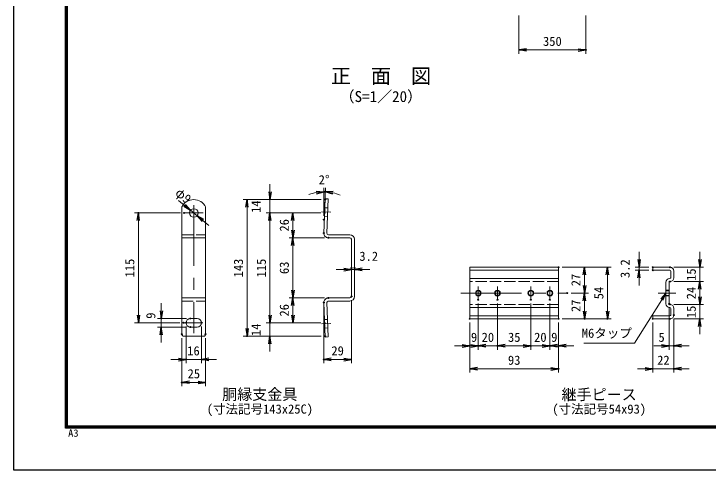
# Model space of a CAD drawing. Units: millimetres, scale not verified, with parts at other scales. Extents: x -4200 to 4200, y -2970 to 2970.
# Drawn here: x -4200 to -564, y -2970 to -581 of the extents above; entities that cross this region are included whole.
import ezdxf
from ezdxf.enums import TextEntityAlignment as Align

# ---------------------------------------------------------------- set-up
doc = ezdxf.new("R2010")
doc.units = ezdxf.units.MM
doc.header["$LTSCALE"] = 10
doc.header["$PDMODE"] = 32
doc.header["$PDSIZE"] = 5
for name, pattern in [('DASHED', [7.5, 6, -1.5]), ('USER1', [50.8, 31.75, -6.35, 6.35, -6.35]), ('USER2', [0.375, 0.25, -0.125])]:
    doc.linetypes.add(name, pattern=pattern)
for name, color, linetype, lineweight in [('0-0_D-TTL', 2, 'Continuous', 25), ('0-1_D-TTL-TXT', 7, 'Continuous', 25), ('0-2_D-BMK', 2, 'USER1', 13), ('0-3_D-STR3', 3, 'Continuous', 13), ('0-4_D-STR-DIM', 7, 'Continuous', 13), ('0-5_0', 7, 'Continuous', 25), ('0-B_D-STR-TXT', 7, 'Continuous', 13)]:
    doc.layers.add(name, color=color, linetype=linetype, lineweight=lineweight)
doc.layers.add('0-6_Defpoints', color=8, linetype='Continuous')
doc.styles.add('ＭＳ ゴシック', font='')
doc.styles.get('ＭＳ ゴシック').set_extended_font_data('MS Gothic')

# ---------------------------------------------------------------- blocks, each defined once
blk = doc.blocks.new('_Open')
at = {"layer": '0-5_0'}
blk.add_line((-10, 1.667), (0, 0), dxfattribs=at)
blk.add_lwpolyline([(-10, -1.667), (0, 0), (-10, 0)], dxfattribs=at)

msp = doc.modelspace()

# ---------------------------------------------------------------- linework, layer by layer
at = {"layer": '0-0_D-TTL'}
for points in [[(-4199.92, 2970.26), (4200.08, 2970.26), (4200.08, -2969.74), (-4199.92, -2969.74)], [(-3929.92, 2750.26), (3930.08, 2750.26), (3930.08, -2749.74), (-3929.92, -2749.74)], [(-3927.42, 2747.76), (3927.58, 2747.76), (3927.58, -2747.24), (-3927.42, -2747.24)], [(-3924.92, 2745.26), (3925.08, 2745.26), (3925.08, -2744.74), (-3924.92, -2744.74)], [(-3922.42, 2742.76), (3922.58, 2742.76), (3922.58, -2742.24), (-3922.42, -2742.24)], [(-3919.92, 2740.26), (3920.08, 2740.26), (3920.08, -2739.74), (-3919.92, -2739.74)]]:
    msp.add_lwpolyline(points, close=True, dxfattribs=at)
at = {"layer": '0-2_D-BMK'}
for p, q in [((-3258.07, -1581.9), (-3258.07, -2253.49)), ((-3308.07, -1623.46), (-3208.07, -1623.46)), ((-2539.01, -1619.72), (-2589.62, -1617.95)), ((-1767.48, -2007.74), (-1767.48, -2077.74)), ((-1667.48, -2007.74), (-1667.48, -2077.74)), ((-1492.48, -2007.74), (-1492.48, -2077.74)), ((-1392.48, -2007.74), (-1392.48, -2077.74)), ((-1858.72, -2042.74), (-1301.24, -2042.74)), ((-825.9, -2042.74), (-733.58, -2042.74)), ((-3311.02, -2198.46), (-3209.54, -2198.46)), ((-2539.01, -2202.2), (-2589.62, -2203.97))]:
    msp.add_line(p, q, dxfattribs=at)
at = {"layer": '0-3_D-STR3'}
for p, q in [((-2570.19, -1548.58), (-2576.47, -1728.62)), ((-2554.2, -1549.14), (-2570.19, -1548.58)), ((-2554.2, -1549.14), (-2560.48, -1729.18)), ((-3320.57, -1591.94), (-3320.57, -2258.46)), ((-3195.57, -1591.94), (-3195.57, -2258.46)), ((-2555.85, -1596.61), (-2571.84, -1596.06)), ((-2557.42, -1641.59), (-2573.41, -1641.03)), ((-2440.34, -1737.46), (-2552.49, -1737.46)), ((-3320.57, -1753.46), (-3195.57, -1753.46)), ((-2440.34, -1753.46), (-2552.49, -1753.46)), ((-2432.34, -1761.46), (-2432.34, -2060.46)), ((-2416.34, -1761.46), (-2416.34, -2060.46)), ((-1812.48, -1907.74), (-1812.48, -2177.74)), ((-1812.48, -1907.74), (-1347.48, -1907.74)), ((-1812.48, -1923.74), (-1347.48, -1923.74)), ((-1347.48, -1907.74), (-1347.48, -2177.74)), ((-853.53, -1907.74), (-853.53, -1923.74)), ((-853.53, -1907.74), (-763.53, -1907.74)), ((-853.53, -1923.74), (-763.53, -1923.74)), ((-759.53, -1927.74), (-759.53, -1962.74)), ((-743.53, -1927.74), (-743.53, -1962.74)), ((-1347.48, -1966.74), (-1812.48, -1966.74)), ((-784.53, -1986.74), (-784.53, -2098.74)), ((-768.53, -1986.74), (-768.53, -2098.74)), ((-764.53, -1966.74), (-763.53, -1966.74)), ((-764.53, -1982.74), (-763.53, -1982.74)), ((-3320.57, -2068.46), (-3195.57, -2068.46)), ((-2440.34, -2068.46), (-2552.49, -2068.46)), ((-2576.47, -2093.3), (-2570.19, -2273.33)), ((-2560.48, -2092.74), (-2554.2, -2272.78)), ((-2440.34, -2084.46), (-2552.49, -2084.46)), ((-764.53, -2102.74), (-763.53, -2102.74)), ((-1347.48, -2118.74), (-1812.48, -2118.74)), ((-764.53, -2118.74), (-763.53, -2118.74)), ((-759.53, -2122.74), (-759.53, -2157.74)), ((-743.53, -2122.74), (-743.53, -2157.74)), ((-3240.57, -2175.96), (-3275.57, -2175.96)), ((-2557.42, -2180.33), (-2573.41, -2180.89)), ((-1812.48, -2161.74), (-1347.48, -2161.74)), ((-1812.48, -2177.74), (-1347.48, -2177.74)), ((-853.53, -2161.74), (-763.53, -2161.74)), ((-853.53, -2161.74), (-853.53, -2177.74)), ((-853.53, -2177.74), (-763.53, -2177.74)), ((-3240.57, -2220.96), (-3275.57, -2220.96)), ((-2555.85, -2225.31), (-2571.84, -2225.86)), ((-3205.57, -2268.46), (-3310.57, -2268.46)), ((-2554.2, -2272.78), (-2570.19, -2273.33))]:
    msp.add_line(p, q, dxfattribs=at)
at = {"layer": '0-3_D-STR3', "linetype": 'DASHED'}
for p, q in [((-3320.57, -1737.46), (-3195.57, -1737.46)), ((-1347.48, -1982.74), (-1812.48, -1982.74)), ((-3320.57, -2084.46), (-3195.57, -2084.46)), ((-1347.48, -2102.74), (-1812.48, -2102.74))]:
    msp.add_line(p, q, dxfattribs=at)
at = {"layer": '0-3_D-STR3', "linetype": 'USER2'}
for p, q in [((-784.53, -2027.74), (-768.53, -2027.74)), ((-784.53, -2030.44), (-768.53, -2030.44)), ((-784.53, -2055.03), (-768.53, -2055.03)), ((-784.53, -2057.74), (-768.53, -2057.74))]:
    msp.add_line(p, q, dxfattribs=at)
at = {"layer": '0-3_D-STR3'}
for centre, radius in [((-3258.07, -1623.46), 22.5), ((-1767.48, -2042.74), 15), ((-1767.48, -2042.74), 12.29), ((-1667.48, -2042.74), 15), ((-1667.48, -2042.74), 12.29), ((-1492.48, -2042.74), 15), ((-1492.48, -2042.74), 12.29), ((-1392.48, -2042.74), 15), ((-1392.48, -2042.74), 12.29)]:
    msp.add_circle(centre, radius, dxfattribs=at)
for centre, radius, start, end in [((-3258.07, -1623.46), 70, 26.7655, 153.2345), ((-2552.49, -1729.46), 24, 178, 270), ((-2552.49, -1729.46), 8, 178, 270), ((-2440.34, -1761.46), 24, 0, 90), ((-2440.34, -1761.46), 8, 0, 90), ((-763.53, -1927.74), 20, 0, 90), ((-763.53, -1927.74), 4, 0, 90), ((-763.53, -1962.74), 4, 270, 0), ((-763.53, -1962.74), 20, 270, 0), ((-764.53, -1986.74), 20, 90, 180), ((-764.53, -1986.74), 4, 90, 180), ((-2552.49, -2092.46), 24, 90, 182), ((-2440.34, -2060.46), 8, 270, 0), ((-2440.34, -2060.46), 24, 270, 0), ((-2552.49, -2092.46), 8, 90, 182), ((-764.53, -2098.74), 20, 180, 270), ((-764.53, -2098.74), 4, 180, 270), ((-763.53, -2122.74), 20, 0, 90), ((-763.53, -2122.74), 4, 0, 90), ((-3275.57, -2198.46), 22.5, 90, 270), ((-3240.57, -2198.46), 22.5, 270, 90), ((-763.53, -2157.74), 4, 270, 0), ((-763.53, -2157.74), 20, 270, 0), ((-3310.57, -2258.46), 10, 180, 270), ((-3205.57, -2258.46), 10, 270, 0)]:
    msp.add_arc(centre, radius, start, end, dxfattribs=at)
at = {"layer": '0-4_D-STR-DIM'}
for p, q in [((-1554.77, -589.89), (-1554.77, -789.89)), ((-1204.77, -589.89), (-1204.77, -789.89)), ((-1514.77, -769.89), (-1244.77, -769.89)), ((-2858.75, -1513.46), (-2858.75, -1473.46)), ((-2576.47, -1638.26), (-2576.47, -1492.44)), ((-2571.61, -1589.38), (-2568.23, -1492.58)), ((-3306.15, -1583.53), (-3336.92, -1557.97)), ((-2590.36, -1553.46), (-2998.75, -1553.46)), ((-2590.36, -1553.46), (-2878.75, -1553.46)), ((-2858.75, -1553.46), (-2858.75, -1623.46)), ((-2978.75, -1593.46), (-2978.75, -2228.46)), ((-3328.07, -1623.46), (-3567.84, -1623.46)), ((-3240.76, -1637.84), (-3275.38, -1609.08)), ((-2592.8, -1623.46), (-2878.75, -1623.46)), ((-2592.8, -1623.46), (-2878.75, -1623.46)), ((-2592.8, -1623.46), (-2758.75, -1623.46)), ((-3547.84, -2158.46), (-3547.84, -1663.46)), ((-3209.99, -1663.39), (-3179.22, -1688.95)), ((-2858.75, -1663.46), (-2858.75, -1703.46)), ((-2858.75, -1663.46), (-2858.75, -2158.46)), ((-2738.75, -1663.46), (-2738.75, -1713.46)), ((-2572.49, -1753.46), (-2758.75, -1753.46)), ((-2572.49, -1753.46), (-2758.75, -1753.46)), ((-2738.75, -1793.46), (-2738.75, -2028.46)), ((-925.63, -1867.74), (-925.63, -1827.74)), ((-607.16, -1867.74), (-607.16, -1827.74)), ((-2472.34, -1918.89), (-2512.34, -1918.89)), ((-2416.34, -1918.89), (-2432.34, -1918.89)), ((-2376.34, -1918.89), (-2336.34, -1918.89)), ((-1327.48, -1907.74), (-1191.11, -1907.74)), ((-1327.48, -1907.74), (-1071.11, -1907.74)), ((-873.53, -1907.74), (-945.63, -1907.74)), ((-873.53, -1923.74), (-945.63, -1923.74)), ((-925.63, -1907.74), (-925.63, -1923.74)), ((-743.53, -1907.74), (-587.16, -1907.74)), ((-607.16, -1907.74), (-607.16, -1982.74)), ((-2432.34, -1930.96), (-2432.34, -1938.89)), ((-2416.34, -1930.96), (-2416.34, -1938.89)), ((-1211.11, -1947.74), (-1211.11, -2002.74)), ((-1091.11, -1947.74), (-1091.11, -2137.74)), ((-925.63, -1963.74), (-925.63, -2003.74)), ((-744.03, -1982.74), (-587.16, -1982.74)), ((-744.03, -1982.74), (-587.16, -1982.74)), ((-607.16, -2022.74), (-607.16, -2062.74)), ((-607.16, -2022.74), (-607.16, -2062.74)), ((-607.16, -2062.74), (-607.16, -2022.74)), ((-2572.49, -2068.46), (-2758.75, -2068.46)), ((-2572.49, -2068.46), (-2758.75, -2068.46)), ((-1281.24, -2042.74), (-1191.11, -2042.74)), ((-1281.24, -2042.74), (-1191.11, -2042.74)), ((-3427.84, -2135.96), (-3427.84, -2095.96)), ((-2738.75, -2158.46), (-2738.75, -2108.46)), ((-2432.34, -2080.46), (-2432.34, -2410.33)), ((-1767.48, -2097.74), (-1767.48, -2339.39)), ((-1767.48, -2097.74), (-1767.48, -2339.39)), ((-1667.48, -2097.74), (-1667.48, -2339.39)), ((-1667.48, -2097.74), (-1667.48, -2339.39)), ((-1492.48, -2097.74), (-1492.48, -2339.39)), ((-1492.48, -2097.74), (-1492.48, -2339.39)), ((-1392.48, -2097.74), (-1392.48, -2339.39)), ((-1392.48, -2097.74), (-1392.48, -2339.39)), ((-1211.11, -2082.74), (-1211.11, -2137.74)), ((-744.03, -2102.74), (-587.16, -2102.74)), ((-743.53, -2102.74), (-587.16, -2102.74)), ((-607.16, -2177.74), (-607.16, -2102.74)), ((-2858.75, -2158.46), (-2858.75, -2118.46)), ((-2577.34, -2112.37), (-2577.34, -2410.33)), ((-768.53, -2118.74), (-768.53, -2339.39)), ((-3295.57, -2175.96), (-3447.84, -2175.96)), ((-3427.84, -2220.96), (-3427.84, -2175.96)), ((-1327.48, -2177.74), (-1191.11, -2177.74)), ((-1327.48, -2177.74), (-1071.11, -2177.74)), ((-743.53, -2177.74), (-743.53, -2339.39)), ((-743.53, -2177.74), (-743.53, -2459.39)), ((-743.53, -2177.74), (-587.16, -2177.74)), ((-3331.02, -2198.46), (-3567.84, -2198.46)), ((-2592.8, -2198.46), (-2878.75, -2198.46)), ((-2592.8, -2198.46), (-2878.75, -2198.46)), ((-2858.75, -2268.46), (-2858.75, -2198.46)), ((-2592.8, -2198.46), (-2758.75, -2198.46)), ((-1812.48, -2197.74), (-1812.48, -2339.39)), ((-1812.48, -2197.74), (-1812.48, -2459.39)), ((-1347.48, -2197.74), (-1347.48, -2339.39)), ((-1347.48, -2197.74), (-1347.48, -2459.39)), ((-853.53, -2197.74), (-853.53, -2459.39)), ((-607.16, -2217.74), (-607.16, -2257.74)), ((-3295.57, -2220.96), (-3447.84, -2220.96)), ((-3298.07, -2218.46), (-3298.07, -2410.33)), ((-3218.07, -2218.46), (-3218.07, -2410.33)), ((-3427.84, -2260.96), (-3427.84, -2300.96)), ((-3320.57, -2278.46), (-3320.57, -2530.33)), ((-3195.57, -2278.46), (-3195.57, -2530.33)), ((-2590.36, -2268.46), (-2998.75, -2268.46)), ((-2590.36, -2268.46), (-2878.75, -2268.46)), ((-2858.75, -2308.46), (-2858.75, -2348.46)), ((-1852.48, -2319.39), (-1892.48, -2319.39)), ((-1807.48, -2319.39), (-1847.48, -2319.39)), ((-1812.48, -2319.39), (-1767.48, -2319.39)), ((-1767.48, -2319.39), (-1667.48, -2319.39)), ((-1727.48, -2319.39), (-1687.48, -2319.39)), ((-1627.48, -2319.39), (-1587.48, -2319.39)), ((-1627.48, -2319.39), (-1532.48, -2319.39)), ((-1532.48, -2319.39), (-1572.48, -2319.39)), ((-1492.48, -2319.39), (-1392.48, -2319.39)), ((-1432.48, -2319.39), (-1472.48, -2319.39)), ((-1392.48, -2319.39), (-1347.48, -2319.39)), ((-1352.48, -2319.39), (-1312.48, -2319.39)), ((-1307.48, -2319.39), (-1267.48, -2319.39)), ((-808.53, -2319.39), (-848.53, -2319.39)), ((-768.53, -2319.39), (-743.53, -2319.39)), ((-703.53, -2319.39), (-663.53, -2319.39)), ((-3338.07, -2390.33), (-3378.07, -2390.33)), ((-3218.07, -2390.33), (-3298.07, -2390.33)), ((-3178.07, -2390.33), (-3138.07, -2390.33)), ((-2472.34, -2390.33), (-2537.34, -2390.33)), ((-1772.48, -2439.39), (-1387.48, -2439.39)), ((-893.53, -2439.39), (-933.53, -2439.39)), ((-853.53, -2439.39), (-743.53, -2439.39)), ((-703.53, -2439.39), (-663.53, -2439.39)), ((-3235.57, -2510.33), (-3280.57, -2510.33))]:
    msp.add_line(p, q, dxfattribs=at)
for start, end in [(100.61635, 111.2327), (88, 90), (66.7673, 77.38365)]:
    msp.add_arc((-2576.47, -1728.62), 216.19, start, end, dxfattribs=at)
at = {"layer": '0-6_Defpoints'}
for p in [(-1204.77, -769.89), (-2571.44, -1512.49), (-2570.36, -1553.46), (-3547.84, -1623.46), (-3308.07, -1623.46), (-3275.38, -1609.08), (-3240.76, -1637.84), (-2858.75, -1623.46), (-2572.8, -1623.46), (-2572.31, -1609.37), (-2576.47, -1658.26), (-2576.47, -1728.62), (-2738.75, -1753.46), (-2552.49, -1753.46), (-2552.49, -1753.46), (-2432.34, -1910.96), (-2432.34, -1918.89), (-2416.34, -1910.96), (-1347.48, -1907.74), (-925.63, -1923.74), (-853.53, -1907.74), (-853.53, -1923.74), (-763.53, -1907.74), (-764.03, -1982.74), (-607.16, -1982.74), (-2738.75, -2068.46), (-2738.75, -2068.46), (-2552.49, -2068.46), (-2552.49, -2068.46), (-2432.34, -2060.46), (-1301.24, -2042.74), (-1211.11, -2042.74), (-2577.34, -2092.37), (-1767.48, -2077.74), (-1667.48, -2077.74), (-1492.48, -2077.74), (-1392.48, -2077.74), (-768.53, -2098.74), (-764.03, -2102.74), (-763.53, -2102.74), (-607.16, -2102.74), (-607.16, -2102.74), (-3427.84, -2175.96), (-3275.57, -2175.96), (-1812.48, -2177.74), (-1347.48, -2177.74), (-1347.48, -2177.74), (-1211.11, -2177.74), (-1091.11, -2177.74), (-853.53, -2177.74), (-763.53, -2177.74), (-743.53, -2157.74), (-3311.02, -2198.46), (-3298.07, -2198.46), (-3218.07, -2198.46), (-2858.75, -2198.46), (-2858.75, -2198.46), (-2572.8, -2198.46), (-2572.8, -2198.46), (-3275.57, -2220.96), (-3320.57, -2258.46), (-3195.57, -2258.46), (-2978.75, -2268.46), (-2570.36, -2268.46), (-2570.36, -2268.46), (-1767.48, -2319.39), (-1667.48, -2319.39), (-1492.48, -2319.39), (-1392.48, -2319.39), (-1347.48, -2319.39), (-743.53, -2319.39), (-3298.07, -2390.33), (-2577.34, -2390.33), (-1347.48, -2439.39), (-743.53, -2439.39), (-3320.57, -2510.33)]:
    msp.add_point(p, dxfattribs=at)
at = {"layer": '0-B_D-STR-TXT'}
msp.add_lwpolyline([(-1214.35, -2305.23), (-949.08, -2305.23), (-785.6, -2044.42)], dxfattribs=at)

# ---------------------------------------------------------------- block references
at = {"layer": '0-4_D-STR-DIM', "xscale": 4, "yscale": 4}
for p, rotation in [((-1554.77, -769.89), 180), ((-2858.75, -1553.46), 270), ((-2576.47, -1512.44), 5.30817), ((-2568.93, -1512.57), 172.69183), ((-2978.75, -1553.46), 90), ((-3275.38, -1609.08), 320.28897), ((-3547.84, -1623.46), 90), ((-3240.76, -1637.84), 140.28897), ((-2858.75, -1623.46), 90), ((-2858.75, -1623.46), 90), ((-2738.75, -1623.46), 90), ((-2738.75, -1753.46), 270), ((-2738.75, -1753.46), 90), ((-925.63, -1907.74), 270), ((-607.16, -1907.74), 270), ((-2416.34, -1918.89), 180), ((-1211.11, -1907.74), 90), ((-1091.11, -1907.74), 90), ((-925.63, -1923.74), 90), ((-607.16, -1982.74), 90), ((-607.16, -1982.74), 90), ((-2738.75, -2068.46), 270), ((-1211.11, -2042.74), 270), ((-2738.75, -2068.46), 90), ((-1211.11, -2042.74), 90), ((-607.16, -2102.74), 270), ((-607.16, -2102.74), 270), ((-3427.84, -2175.96), 270), ((-1211.11, -2177.74), 270), ((-1091.11, -2177.74), 270), ((-3547.84, -2198.46), 270), ((-2858.75, -2198.46), 270), ((-2858.75, -2198.46), 270), ((-2738.75, -2198.46), 270), ((-607.16, -2177.74), 90), ((-3427.84, -2220.96), 90), ((-2978.75, -2268.46), 270), ((-2858.75, -2268.46), 90), ((-1767.48, -2319.39), 180), ((-1667.48, -2319.39), 180), ((-1667.48, -2319.39), 180), ((-1392.48, -2319.39), 180), ((-1347.48, -2319.39), 180), ((-743.53, -2319.39), 180), ((-3218.07, -2390.33), 180), ((-2577.34, -2390.33), 180), ((-1812.48, -2439.39), 180), ((-743.53, -2439.39), 180), ((-3320.57, -2510.33), 180)]:
    msp.add_blockref('_Open', p, dxfattribs=dict(at, rotation=rotation))
for p in [(-1204.77, -769.89), (-2432.34, -1918.89), (-1812.48, -2319.39), (-1767.48, -2319.39), (-1492.48, -2319.39), (-1492.48, -2319.39), (-1392.48, -2319.39), (-768.53, -2319.39), (-3298.07, -2390.33), (-2432.34, -2390.33), (-1347.48, -2439.39), (-853.53, -2439.39), (-3195.57, -2510.33)]:
    msp.add_blockref('_Open', p, dxfattribs=at)
at = {"layer": '0-B_D-STR-TXT', "xscale": 4, "yscale": 4, "rotation": 57.6054}
msp.add_blockref('_Open', (-784.53, -2042.74), dxfattribs=at)

# ---------------------------------------------------------------- texts
at = {"layer": '0-0_D-TTL', "style": 'ＭＳ ゴシック', "width": 1.05}
msp.add_text('A3', height=38.49, dxfattribs=at).set_placement((-3916, -2806.55), align=Align.BOTTOM_LEFT)
at = {"layer": '0-1_D-TTL-TXT', "style": 'ＭＳ ゴシック'}
for s, height, p in [('正\u3000面\u3000図', 76.98, (-2539.67, -967.96)), ('（S=1／20）', 57.7, (-2494.19, -1059.94)), ('胴縁支金具', 57.7, (-3108.68, -2618.95)), ('継手ピース', 57.7, (-1331.36, -2620.17)), ('(寸法記号143x25C)', 48.09, (-3189.9, -2688.53)), ('(寸法記号54x93)', 48.09, (-1380.09, -2688.53))]:
    msp.add_text(s, height=height, dxfattribs=at).set_placement(p, align=Align.BOTTOM_LEFT)
at = {"layer": '0-4_D-STR-DIM', "style": 'ＭＳ ゴシック'}
for s, p in [('350', (-1428.64, -763.14)), ('3.2', (-2390.61, -1888.35)), ('9', (-1805.95, -2312.64)), ('20', (-1750.23, -2312.64)), ('35', (-1611.95, -2312.64)), ('20', (-1475.23, -2312.64)), ('9', (-1385.95, -2312.64)), ('5', (-823.85, -2312.64)), ('16', (-3291.94, -2383.59)), ('29', (-2536.94, -2383.58)), ('93', (-1612.2, -2432.64)), ('22', (-830.76, -2432.64)), ('25', (-3290.17, -2503.58))]:
    msp.add_text(s, height=48.09, dxfattribs=at).set_placement(p, align=Align.BOTTOM_LEFT)
for s, rotation, p in [('2°', 359.922, (-2603.69, -1487.93)), ('φ9', 320.289, (-3368.55, -1536.31)), ('14', 90, (-2893.49, -1622.98)), ('26', 90, (-2745.49, -1720.68)), ('115', 90, (-3554.59, -1960.96)), ('143', 90, (-2985.49, -1960.96)), ('115', 90, (-2865.49, -1960.96)), ('63', 90, (-2745.49, -1943.31)), ('3.2', 90, (-960.38, -1964.09)), ('15', 90, (-613.91, -1978.99)), ('27', 90, (-1217.86, -2007.09)), ('54', 90, (-1097.86, -2075.49)), ('24', 90, (-613.91, -2075.61)), ('26', 90, (-2745.49, -2165.68)), ('27', 90, (-1217.86, -2142.09)), ('15', 90, (-613.91, -2173.99)), ('9', 90, (-3444.48, -2177.47)), ('14', 90, (-2893.49, -2267.98))]:
    msp.add_text(s, height=48.09, rotation=rotation, dxfattribs=at).set_placement(p, align=Align.BOTTOM_LEFT)
at = {"layer": '0-B_D-STR-TXT', "style": 'ＭＳ ゴシック'}
msp.add_text('M6タップ', height=48.09, dxfattribs=at).set_placement((-1225.53, -2291.28), align=Align.BOTTOM_LEFT)

doc.saveas('drawing.dxf')
